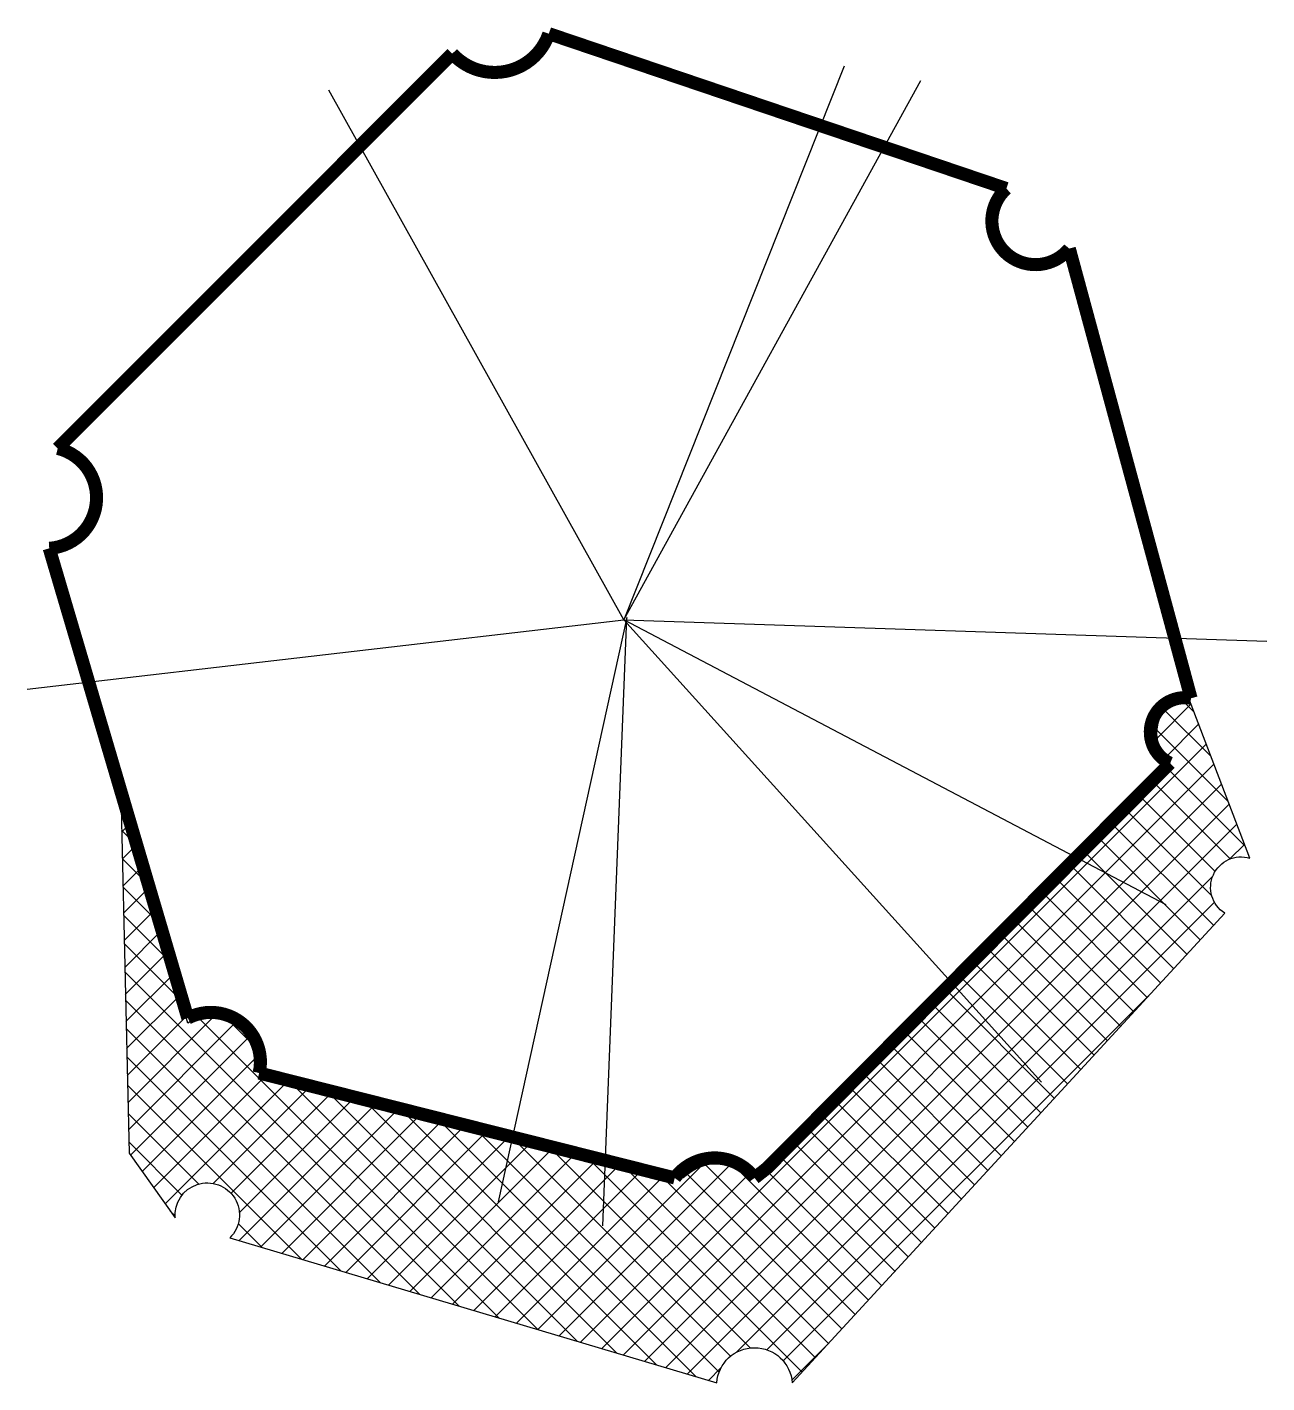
# Model space of a CAD drawing. Extents: x 8.67 to 9.67, y 11.15 to 12.24.
import ezdxf

# ---------------------------------------------------------------- set-up
doc = ezdxf.new("R2010")
doc.units = 0
doc.layers.get('0').update_dxf_attribs({"linetype": 'CONTINUOUS'})

# ---------------------------------------------------------------- blocks, each defined once
blk = doc.blocks.new('*X0')
for p, q in [((2463.398, 2215.984), (2463.739, 2216.325)), ((2463.769, 2216.247), (2463.615, 2216.401)), ((2463.941, 2215.798), (2463.468, 2216.271)), ((2464.112, 2215.348), (2463.396, 2216.065)), ((2463.479, 2215.787), (2463.816, 2216.124)), ((2457.824, 2209.854), (2463.893, 2215.923)), ((2458.038, 2209.79), (2463.97, 2215.722)), ((2464.284, 2214.898), (2463.49, 2215.692)), ((2458.252, 2209.726), (2464.046, 2215.52)), ((2464.133, 2214.771), (2463.352, 2215.552)), ((2453.027, 2215.313), (2452.995, 2215.346)), ((2463.981, 2214.645), (2463.215, 2215.412)), ((2452.996, 2215.311), (2453.02, 2215.336)), ((2458.466, 2209.663), (2464.123, 2215.319)), ((2463.948, 2214.401), (2463.077, 2215.271)), ((2453.002, 2215.04), (2453.083, 2215.121)), ((2458.681, 2209.599), (2464.2, 2215.118)), ((2463.965, 2214.105), (2462.939, 2215.131)), ((2453.142, 2214.921), (2453.001, 2215.061)), ((2463.832, 2213.96), (2462.801, 2214.991)), ((2453.008, 2214.768), (2453.146, 2214.906)), ((2463.699, 2213.816), (2462.664, 2214.85)), ((2464.13, 2214.77), (2464.277, 2214.917)), ((2453.257, 2214.528), (2453.008, 2214.776)), ((2453.015, 2214.496), (2453.209, 2214.691)), ((2463.565, 2213.671), (2462.526, 2214.71)), ((2459.181, 2209.821), (2463.957, 2214.597)), ((2463.432, 2213.526), (2462.388, 2214.57)), ((2453.371, 2214.135), (2453.015, 2214.492)), ((2453.021, 2214.225), (2453.272, 2214.476)), ((2463.299, 2213.381), (2462.251, 2214.43)), ((2453.027, 2213.953), (2453.335, 2214.261)), ((2459.481, 2209.843), (2463.974, 2214.336)), ((2463.166, 2213.237), (2462.113, 2214.289)), ((2453.486, 2213.742), (2453.021, 2214.207)), ((2463.032, 2213.092), (2461.975, 2214.149)), ((2453.034, 2213.681), (2453.398, 2214.045)), ((2462.899, 2212.947), (2461.838, 2214.009)), ((2453.601, 2213.35), (2453.028, 2213.922)), ((2462.766, 2212.802), (2461.7, 2213.869)), ((2453.04, 2213.41), (2453.46, 2213.83)), ((2462.633, 2212.658), (2461.562, 2213.728)), ((2456.393, 2210.28), (2453.035, 2213.638)), ((2453.046, 2213.138), (2453.523, 2213.615)), ((2462.499, 2212.513), (2461.424, 2213.588)), ((2462.366, 2212.368), (2461.287, 2213.448)), ((2455.997, 2210.397), (2453.041, 2213.353)), ((2453.053, 2212.867), (2453.586, 2213.4)), ((2459.646, 2209.73), (2463.316, 2213.401)), ((2462.233, 2212.223), (2461.149, 2213.307)), ((2453.059, 2212.595), (2453.649, 2213.185)), ((2453.065, 2212.323), (2453.936, 2213.194)), ((2456.789, 2210.162), (2453.779, 2213.172)), ((2454.423, 2212.805), (2454.05, 2213.179)), ((2462.1, 2212.079), (2461.011, 2213.167)), ((2455.601, 2210.515), (2453.048, 2213.069)), ((2453.072, 2212.052), (2454.158, 2213.138)), ((2461.966, 2211.934), (2460.874, 2213.027)), ((2453.093, 2211.795), (2454.314, 2213.016)), ((2455.206, 2210.633), (2453.055, 2212.784)), ((2453.209, 2211.633), (2454.414, 2212.838)), ((2461.833, 2211.789), (2460.736, 2212.887)), ((2461.7, 2211.644), (2460.598, 2212.746)), ((2454.81, 2210.751), (2453.061, 2212.499)), ((2453.324, 2211.47), (2454.426, 2212.572)), ((2453.44, 2211.308), (2454.65, 2212.518)), ((2457.184, 2210.044), (2454.73, 2212.499)), ((2461.567, 2211.5), (2460.46, 2212.606)), ((2453.923, 2211.513), (2454.874, 2212.464)), ((2454.101, 2211.413), (2455.099, 2212.411)), ((2454.184, 2211.218), (2455.323, 2212.357)), ((2457.58, 2209.926), (2455.095, 2212.412)), ((2461.434, 2211.355), (2460.323, 2212.466)), ((2453.776, 2211.507), (2453.068, 2212.215)), ((2454.182, 2210.938), (2455.548, 2212.304)), ((2454.396, 2210.874), (2455.772, 2212.25)), ((2457.976, 2209.808), (2455.46, 2212.325)), ((2458.372, 2209.691), (2455.825, 2212.238)), ((2461.3, 2211.21), (2460.185, 2212.325)), ((2454.61, 2210.81), (2455.997, 2212.197)), ((2454.824, 2210.746), (2456.221, 2212.143)), ((2455.039, 2210.683), (2456.446, 2212.09)), ((2458.768, 2209.573), (2456.189, 2212.151)), ((2461.167, 2211.065), (2460.047, 2212.185)), ((2455.253, 2210.619), (2456.671, 2212.036)), ((2455.467, 2210.555), (2456.895, 2211.983)), ((2459.001, 2209.618), (2456.554, 2212.064)), ((2459.117, 2209.779), (2456.919, 2211.977)), ((2461.034, 2210.921), (2459.91, 2212.045)), ((2453.609, 2211.396), (2453.075, 2211.93)), ((2455.681, 2210.491), (2457.12, 2211.93)), ((2455.896, 2210.428), (2457.344, 2211.876)), ((2456.11, 2210.364), (2457.569, 2211.823)), ((2459.313, 2209.861), (2457.284, 2211.89)), ((2459.835, 2209.618), (2457.649, 2211.804)), ((2460.901, 2210.776), (2459.772, 2211.905)), ((2456.324, 2210.3), (2457.793, 2211.769)), ((2456.538, 2210.236), (2458.018, 2211.716)), ((2456.753, 2210.173), (2458.242, 2211.662)), ((2457.181, 2210.045), (2458.812, 2211.676)), ((2457.395, 2209.981), (2459.129, 2211.715)), ((2459.968, 2209.763), (2458.014, 2211.717)), ((2460.368, 2210.197), (2458.868, 2211.696)), ((2460.501, 2210.342), (2459.127, 2211.715)), ((2460.767, 2210.631), (2459.634, 2211.764)), ((2456.967, 2210.109), (2458.467, 2211.609)), ((2457.61, 2209.918), (2459.336, 2211.644)), ((2460.101, 2209.907), (2458.379, 2211.63)), ((2460.234, 2210.052), (2458.683, 2211.603)), ((2460.634, 2210.486), (2459.496, 2211.624)), ((2453.539, 2211.187), (2453.492, 2211.234)), ((2454.414, 2210.869), (2454.173, 2211.109)), ((2459.733, 2209.539), (2460.101, 2209.907)), ((2458.895, 2209.535), (2459.019, 2209.66))]:
    blk.add_line(p, q)

msp = doc.modelspace()

# ---------------------------------------------------------------- linework, layer by layer
at = {"color": 0}
for p, q in [((9.3278, 12.2047), (9.1507, 11.7602)), ((9.1507, 11.7602), (8.914, 12.1855)), ((9.1507, 11.7602), (9.3893, 12.1932)), ((9.1533, 11.7621), (9.0498, 11.2925)), ((9.1339, 11.2733), (9.1533, 11.7621)), ((8.6715, 11.7044), (9.1507, 11.7602)), ((9.1507, 11.7602), (9.6673, 11.7429)), ((9.5865, 11.5312), (9.1507, 11.7602)), ((9.4862, 11.3888), (9.1507, 11.7602))]:
    msp.add_line(p, q, dxfattribs=at)
at = {"color": 0, "const_width": 0.0105}
msp.add_lwpolyline([(9.2659, 11.3198), (9.5895, 11.6449, -0.87835), (9.6064, 11.6971), (9.5086, 12.0583, -1.08251), (9.4581, 12.1065), (9.0906, 12.2309, -0.572261), (9.013, 12.2149), (8.6961, 11.8978, -0.858996), (8.6893, 11.8175), (8.8006, 11.4402, -0.641787), (8.8579, 11.3961), (9.1917, 11.3118, -0.502365), (9.2558, 11.3118)], format="xyb", close=True, dxfattribs=at)
at = {"color": 0}
msp.add_lwpolyline([(9.603, 11.7011, 0.590213), (9.5895, 11.6449), (9.2625, 11.3118, 0.384312), (9.1984, 11.3118), (8.8613, 11.392, 0.656468), (8.8006, 11.4362), (8.7467, 11.6208), (8.7534, 11.3318), (8.7905, 11.2797, -1.580419), (8.8343, 11.2636), (9.2254, 11.1472, -0.932103), (9.2861, 11.1472), (9.6334, 11.5245, -0.867993), (9.6536, 11.5687)], format="xyb", close=True, dxfattribs=at)

# ---------------------------------------------------------------- block references
at = {"color": 0, "xscale": 0.08, "yscale": 0.08, "zscale": 0.08}
msp.add_blockref('*X0', (-187.4928, -165.6136), dxfattribs=at)

doc.saveas('drawing.dxf')
